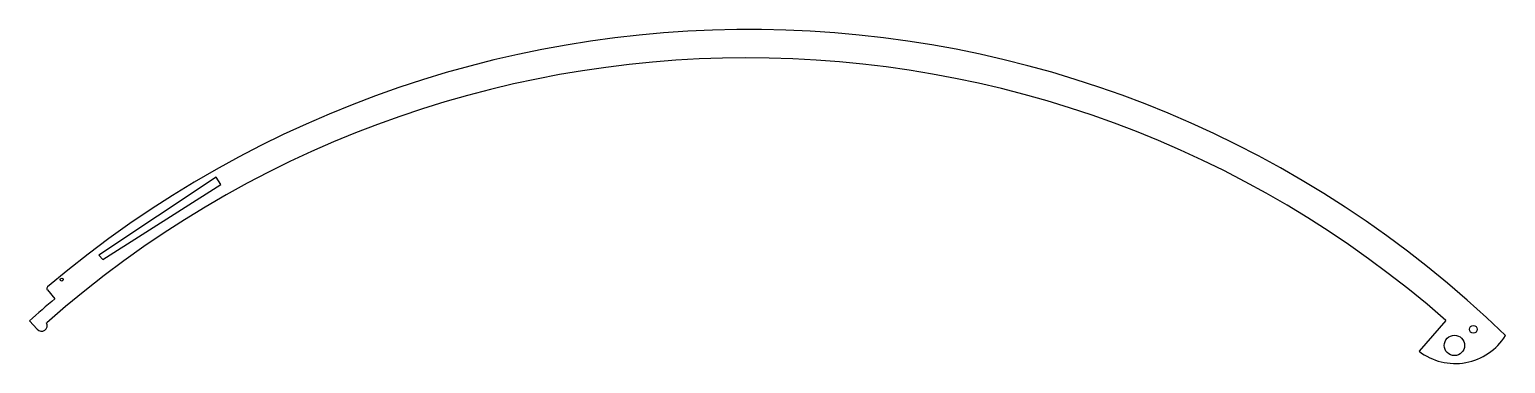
# Model space of a CAD drawing. Header units: millimetres. Extents: x 0 to 1431, y 3 to 326.
import ezdxf

# ---------------------------------------------------------------- set-up
doc = ezdxf.new("R2010")
doc.units = ezdxf.units.MM

msp = doc.modelspace()

# ---------------------------------------------------------------- linework, layer by layer
at = {"color": 7, "linetype": 'Continuous'}
for p, q in [((181.1, 183.4), (67.3, 108)), ((71.2, 103.9), (185.5, 176.5)), ((185.5, 176.5), (181.1, 183.4)), ((67.3, 108), (71.2, 103.9)), ((17.3, 74.5), (24.6, 65.8)), ((0, 44.4), (7.3, 36.3)), ((1373.6, 44.9), (1347.6, 15.1))]:
    msp.add_line(p, q, dxfattribs=at)
for centre, radius in [((31.2, 84.4), 1.43), ((1381.8, 20.6), 9.89), ((1400.1, 36.2), 3.75)]:
    msp.add_circle(centre, radius, dxfattribs=at)
for centre, radius, start, end in [((698.3, -728.6), 1055, 45.9908, 130.1887), ((696.4, -730.3), 1029.3, 48.8561, 131.3298), ((18.8, 75.8), 2, 130.0924, 220.2022), ((697, -729.8), 1041.7, 130.2015, 131.9992), ((11.5, 40.1), 5.71, 222.082, 26.1175), ((1382.6, 60.6), 57.5, 232.4735, 327.9788)]:
    msp.add_arc(centre, radius, start, end, dxfattribs=at)

doc.saveas('drawing.dxf')
